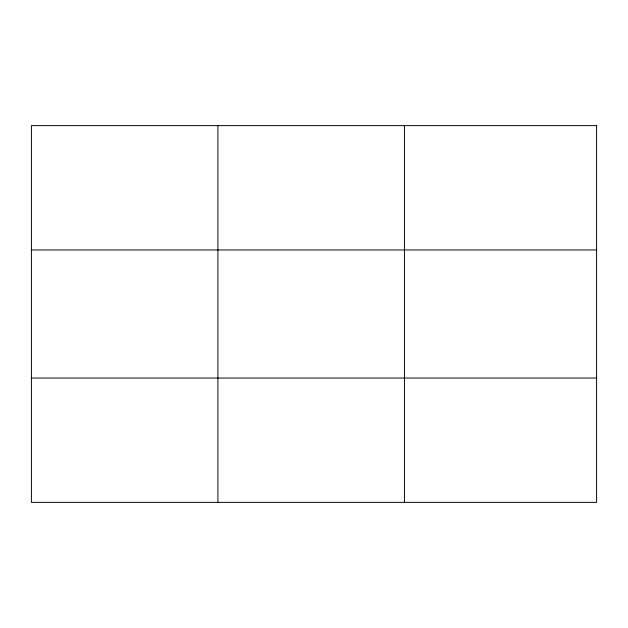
<?xml version="1.0" encoding="UTF-8"?>
<svg xmlns="http://www.w3.org/2000/svg" width="628" height="628" viewBox="0 0 628 628"><rect width="100%" height="100%" fill="white"/><g stroke="black" fill="none" stroke-linecap="round" stroke-linejoin="round"><path stroke-width="0.94" d="M217.916 502.376L217.916 125.624M404.432 502.376L404.432 125.624M31.4 249.952L596.6 249.952M31.4 378.048L596.6 378.048M596.6 125.624L596.6 502.376L31.4 502.376L31.4 125.624L596.6 125.624"/></g></svg>
